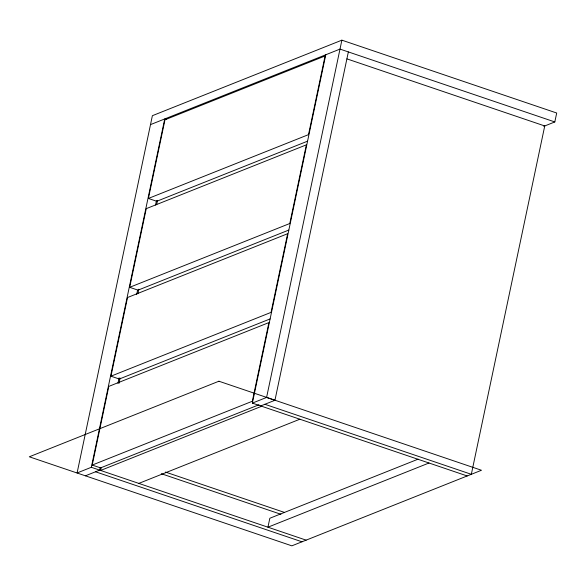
<?xml version="1.0" encoding="UTF-8"?>
<svg xmlns="http://www.w3.org/2000/svg" width="586" height="586" viewBox="0 0 586 586"><rect width="100%" height="100%" fill="white"/><g stroke="black" fill="none" stroke-linecap="round" stroke-linejoin="round"><path stroke-width="0.88" d="M543.771 126.349L554.817 121.947L556.7 113.017L341.88 40.163L152.382 115.691L77.096 472.961L91.321 467.291L164.725 118.951L166.395 119.522M92.222 465.064L108.798 386.401L268.908 322.586L252.332 401.249L92.222 465.064L100.572 467.892L258.99 404.758M110.952 376.19L127.528 297.527L287.638 233.711L271.054 312.375L110.952 376.19L119.302 379.025L270.095 318.923M129.674 287.316L146.258 208.653L306.361 144.845L289.784 223.508L129.674 287.316L138.032 290.151L288.825 230.056M148.405 198.449L164.981 119.786L325.091 55.97L308.514 134.634L148.405 198.449L156.762 201.284L307.547 141.182M100.235 467.438L99.671 470.126L85.453 475.795M117.976 383.266L119.112 377.889M136.655 294.612L137.6 290.136M155.532 205.063L156.469 200.588M101.188 467.767L100.624 470.448L261.678 406.259M118.987 383.325L120.093 378.08M137.9 293.579L138.823 289.206M156.623 204.712L157.546 200.339M467.188 475.957L252.376 403.102L325.779 54.762M252.376 403.102L266.593 397.433L341.88 40.163M260.726 405.937L274.951 400.267L348.355 51.927M150.499 124.62L340.005 49.092L554.817 121.947M138.816 483.399L299.871 419.21M418.17 459.138L269.824 518.258L267.941 527.195L429.003 463.006M346.919 58.871L544.746 125.961L471.334 474.301L264.872 404.281M266.593 397.433L274.951 400.267M165.435 472.052L284.21 512.34M161.282 473.708L280.928 514.288M91.321 467.291L306.134 540.145M95.525 471.781L301.988 541.801M218.915 381.222L29.3 456.794L291.857 545.837L481.472 470.265L218.915 381.222"/></g></svg>
